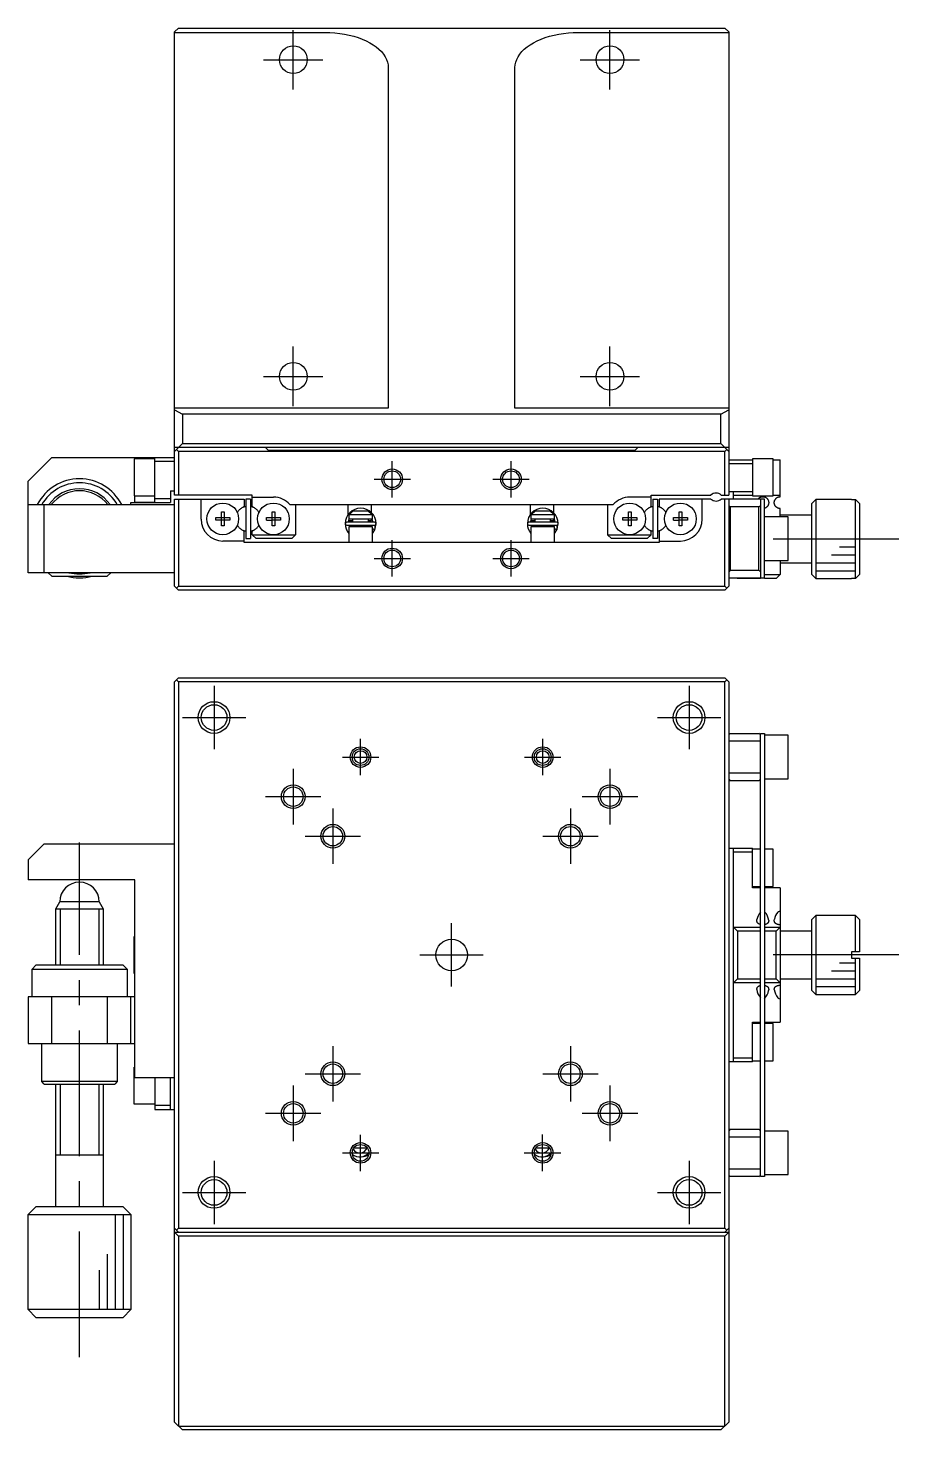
# Model space of a CAD drawing. Extents: x 0 to 388, y -8 to 269.
# Drawn here: x 83 to 193, y 91.9 to 269 of the extents above; entities that cross this region are included whole.
import ezdxf

# ---------------------------------------------------------------- set-up
doc = ezdxf.new("R2010")
doc.units = 0
doc.header["$LTSCALE"] = 0.5
doc.linetypes.add('CENTER', pattern=[50.8, 31.75, -6.35, 6.35, -6.35])
for name, color, linetype in [('MSM_CENTER', 1, 'CENTER'), ('MSM_CONTINUOUS', 7, 'CONTINUOUS'), ('MSM_NARROW', 5, 'CONTINUOUS')]:
    doc.layers.add(name, color=color, linetype=linetype)

msp = doc.modelspace()

# ---------------------------------------------------------------- linework, layer by layer
at = {"layer": 'MSM_CENTER'}
for p, q in [((116.5, 261.25), (116.5, 268.75)), ((156.5, 261.25), (156.5, 268.75)), ((112.75, 265), (120.25, 265)), ((152.75, 265), (160.25, 265)), ((116.5, 221.25), (116.5, 228.75)), ((156.5, 221.25), (156.5, 228.75)), ((112.75, 225), (120.25, 225)), ((152.75, 225), (160.25, 225)), ((129, 209.7), (129, 214.3)), ((144, 209.7), (144, 214.3)), ((126.7, 212), (131.3, 212)), ((141.7, 212), (146.3, 212)), ((129, 199.7), (129, 204.3)), ((144, 199.7), (144, 204.3)), ((193, 204.45), (177, 204.45)), ((126.7, 202), (131.3, 202)), ((141.7, 202), (146.3, 202)), ((106.5, 185.905071), (106.5, 177.905071)), ((166.5, 185.905071), (166.5, 177.905071)), ((102.5, 181.905071), (110.5, 181.905071)), ((162.5, 181.905071), (170.5, 181.905071)), ((125, 174.605071), (125, 179.205071)), ((148, 174.605071), (148, 179.205071)), ((116.5, 175.405071), (116.5, 168.405071)), ((122.7, 176.905071), (127.3, 176.905071)), ((145.7, 176.905071), (150.3, 176.905071)), ((156.5, 175.405071), (156.5, 168.405071)), ((113, 171.905071), (120, 171.905071)), ((153, 171.905071), (160, 171.905071)), ((121.5, 170.405071), (121.5, 163.405071)), ((151.5, 170.405071), (151.5, 163.405071)), ((118, 166.905071), (125, 166.905071)), ((148, 166.905071), (155, 166.905071)), ((89.5, 101.105071), (89.5, 166.105071)), ((136.5, 147.905071), (136.5, 155.905071)), ((132.5, 151.905071), (140.5, 151.905071)), ((193, 151.905071), (176, 151.905071)), ((121.5, 140.405071), (121.5, 133.405071)), ((151.5, 140.405071), (151.5, 133.405071)), ((118, 136.905071), (125, 136.905071)), ((148, 136.905071), (155, 136.905071)), ((116.5, 135.405071), (116.5, 128.405071)), ((156.5, 135.405071), (156.5, 128.405071)), ((113, 131.905071), (120, 131.905071)), ((153, 131.905071), (160, 131.905071)), ((125, 124.605071), (125, 129.205071)), ((147.974419, 124.607844), (147.974419, 129.207844)), ((106.5, 125.905071), (106.5, 117.905071)), ((122.7, 126.905071), (127.3, 126.905071)), ((145.674419, 126.907844), (150.274419, 126.907844)), ((166.5, 125.905071), (166.5, 117.905071)), ((102.5, 121.905071), (110.5, 121.905071)), ((162.5, 121.905071), (170.5, 121.905071))]:
    msp.add_line(p, q, dxfattribs=at)
at = {"layer": 'MSM_CONTINUOUS'}
for p, q in [((102, 269), (101.5, 268.5)), ((101.5, 210), (101.5, 268.5)), ((101.5, 268.445691), (120.5, 268.445691)), ((102, 269), (171, 269)), ((120.5, 268.445691), (121.127673, 268.432021)), ((121.127673, 268.432021), (121.751476, 268.391095)), ((121.751476, 268.391095), (122.367563, 268.323166)), ((122.367563, 268.323166), (122.972136, 268.228652)), ((122.972136, 268.228652), (123.561467, 268.108137)), ((123.561467, 268.108137), (124.131924, 267.962362)), ((124.131924, 267.962362), (124.679989, 267.792228)), ((124.679989, 267.792228), (125.202282, 267.598782)), ((125.202282, 267.598782), (125.695584, 267.383218)), ((147.304416, 267.383218), (147.797718, 267.598782)), ((147.797718, 267.598782), (148.320011, 267.792228)), ((148.320011, 267.792228), (148.868076, 267.962362)), ((148.868076, 267.962362), (149.438533, 268.108137)), ((149.438533, 268.108137), (150.027864, 268.228652)), ((150.027864, 268.228652), (150.632437, 268.323166)), ((150.632437, 268.323166), (151.248524, 268.391095)), ((151.248524, 268.391095), (151.872327, 268.432021)), ((151.872327, 268.432021), (152.5, 268.445691)), ((152.5, 268.445691), (171.5, 268.445691)), ((171.5, 268.5), (171, 269)), ((171.5, 268.5), (171.5, 210)), ((125.695584, 267.383218), (126.156854, 267.146864)), ((126.156854, 267.146864), (126.583248, 266.891178)), ((126.583248, 266.891178), (126.972136, 266.617736)), ((126.972136, 266.617736), (127.321121, 266.328224)), ((127.321121, 266.328224), (127.628052, 266.024427)), ((127.628052, 266.024427), (127.891036, 265.708218)), ((127.891036, 265.708218), (128.108452, 265.381546)), ((144.891548, 265.381546), (145.108964, 265.708218)), ((145.108964, 265.708218), (145.371948, 266.024427)), ((145.371948, 266.024427), (145.678879, 266.328224)), ((145.678879, 266.328224), (146.027864, 266.617736)), ((146.027864, 266.617736), (146.416752, 266.891178)), ((146.416752, 266.891178), (146.843146, 267.146864)), ((146.843146, 267.146864), (147.304416, 267.383218)), ((128.108452, 265.381546), (128.278959, 265.046426)), ((128.278959, 265.046426), (128.401507, 264.704923)), ((128.401507, 264.704923), (128.475339, 264.359143)), ((128.475339, 264.359143), (128.5, 264.011219)), ((128.5, 264.011219), (128.5, 221)), ((144.5, 264.011219), (144.524661, 264.359143)), ((144.5, 221), (144.5, 264.011219)), ((144.524661, 264.359143), (144.598493, 264.704923)), ((144.598493, 264.704923), (144.721041, 265.046426)), ((144.721041, 265.046426), (144.891548, 265.381546)), ((128.5, 221), (101.5, 221)), ((101.5, 220.775113), (102.5, 220.220803)), ((102.5, 220.220803), (102.5, 216.5)), ((170.5, 220.220803), (102.5, 220.220803)), ((171.5, 221), (144.5, 221)), ((170.5, 220.220803), (171.5, 220.775113)), ((170.5, 216.5), (170.5, 220.220803)), ((101.5, 215.5), (102.5, 216.5)), ((102.5, 216.5), (170.5, 216.5)), ((170.5, 216.5), (171.5, 215.5)), ((86, 214.75), (83, 211.75)), ((86, 214.75), (101.5, 214.75)), ((96.4, 214.6), (96.4, 209.9)), ((99, 214.6), (96.4, 214.6)), ((96.5, 214.75), (96.5, 214.6)), ((99, 214.680821), (96.5, 214.680821)), ((99, 209.05), (99, 214.75)), ((171.5, 216), (101.5, 216)), ((101.75, 215.75), (102, 215.5)), ((171, 215.5), (102, 215.5)), ((102, 215.5), (102, 210)), ((113.35, 215.65), (113, 216)), ((159.65, 215.65), (113.35, 215.65)), ((160, 216), (159.65, 215.65)), ((171, 215.5), (171.25, 215.75)), ((171, 210), (171, 215.5)), ((171.5, 214.45), (174.5, 214.45)), ((174.5, 214.6), (174.5, 209.9)), ((177.1, 214.6), (174.5, 214.6)), ((177.1, 209.9), (177.1, 214.6)), ((177.1, 214.45), (178, 214.45)), ((178, 209.8), (178, 214.45)), ((101.5, 214.25), (99, 214.25)), ((174.5, 213.95), (171.5, 213.95)), ((83, 200.2), (83, 211.75)), ((96, 208.8), (96, 209.05)), ((96, 209.05), (101, 209.05)), ((96.4, 209.9), (99, 209.9)), ((96.5, 209.05), (96.5, 209.9)), ((96.5, 209.090264), (99, 209.090264)), ((99, 209.55), (101, 209.55)), ((101, 210.55), (101.5, 210.55)), ((101, 210.55), (101, 209.05)), ((111.3, 210), (101.5, 210)), ((101.5, 198.5), (101.5, 209.5)), ((101.5, 209.5), (110.3, 209.5)), ((102, 209.5), (102, 198.5)), ((104.85, 206.95), (104.85, 209.5)), ((110.3, 209.5), (110.3, 208.544412)), ((111.1, 209.5), (110.5, 209.5)), ((110.5, 209.5), (110.5, 204.5)), ((111.1, 209.5), (111.1, 204.5)), ((111.3, 208.544412), (111.3, 210)), ((111.3, 209.75), (114, 209.75)), ((161.7, 209.75), (159, 209.75)), ((161.7, 210), (169.238562, 210)), ((161.7, 208.544412), (161.7, 210)), ((161.9, 209.5), (161.9, 204.5)), ((161.9, 209.5), (162.5, 209.5)), ((162.5, 209.5), (162.5, 204.5)), ((162.7, 209.5), (162.7, 208.544412)), ((169.238562, 209.5), (162.7, 209.5)), ((168.15, 206.95), (168.15, 209.5)), ((170.561438, 210), (171.5, 210)), ((176, 209.5), (170.561438, 209.5)), ((171, 198.5), (171, 209.5)), ((171.5, 210.45), (174.5, 210.45)), ((171.5, 209.5), (171.5, 198.5)), ((172.1, 209.5), (172.1, 210.45)), ((174.5, 209.95), (172.1, 209.95)), ((174.5, 209.9), (177.1, 209.9)), ((175.200044, 209.500058), (175.236094, 209.544501)), ((175.236094, 209.544501), (175.277203, 209.587777)), ((175.277203, 209.587777), (175.321979, 209.627924)), ((175.321979, 209.627924), (175.359014, 209.656703)), ((175.359014, 209.656703), (175.398595, 209.683623)), ((175.398595, 209.683623), (175.441047, 209.708569)), ((175.441047, 209.708569), (175.486696, 209.731426)), ((175.486696, 209.731426), (175.510604, 209.741931)), ((175.5, 209.5), (175.5, 199.45)), ((175.510604, 209.741931), (175.535602, 209.751881)), ((175.535602, 209.751881), (175.561799, 209.7612)), ((175.561799, 209.7612), (175.589303, 209.76981)), ((175.589303, 209.76981), (175.618221, 209.777638)), ((175.618221, 209.777638), (175.63241, 209.781035)), ((175.63241, 209.781035), (175.647013, 209.784229)), ((175.647013, 209.784229), (175.662015, 209.787196)), ((175.662015, 209.787196), (175.677404, 209.789911)), ((175.677404, 209.789911), (175.693166, 209.792351)), ((175.693166, 209.792351), (175.709288, 209.794494)), ((175.709288, 209.794494), (175.722403, 209.795975)), ((175.722403, 209.795975), (175.735743, 209.797242)), ((175.735743, 209.797242), (175.749264, 209.798282)), ((175.749264, 209.798282), (175.759792, 209.798921)), ((175.759792, 209.798921), (175.770409, 209.799415)), ((175.770409, 209.799415), (175.781085, 209.799761)), ((175.781085, 209.799761), (175.791789, 209.799955)), ((175.791789, 209.799955), (175.802242, 209.799996)), ((175.802242, 209.799996), (175.8127, 209.799891)), ((175.8127, 209.799891), (175.823134, 209.799643)), ((175.823134, 209.799643), (175.833513, 209.799251)), ((175.833513, 209.799251), (175.844149, 209.798699)), ((175.844149, 209.798699), (175.854708, 209.798001)), ((175.854708, 209.798001), (175.865167, 209.797163)), ((175.865167, 209.797163), (175.875499, 209.79619)), ((175.875499, 209.79619), (175.888565, 209.794752)), ((175.888565, 209.794752), (175.901416, 209.793111)), ((175.901416, 209.793111), (175.91403, 209.79128)), ((175.91403, 209.79128), (175.926384, 209.789275)), ((175.926384, 209.789275), (175.942897, 209.786261)), ((175.942897, 209.786261), (175.958956, 209.782962)), ((175.958956, 209.782962), (175.974556, 209.779404)), ((175.974556, 209.779404), (176.002702, 209.772107)), ((176, 199.45), (176, 209.5)), ((176.002702, 209.772107), (176.02952, 209.764064)), ((176.02952, 209.764064), (176.055102, 209.75534)), ((176.055102, 209.75534), (176.079544, 209.746002)), ((176.079544, 209.746002), (176.102937, 209.736114)), ((176.102937, 209.736114), (176.125377, 209.725744)), ((176.125377, 209.725744), (176.175782, 209.699198)), ((176.175782, 209.699198), (176.222476, 209.670031)), ((176.222476, 209.670031), (176.265704, 209.638339)), ((176.265704, 209.638339), (176.305712, 209.604218)), ((176.305712, 209.604218), (176.342745, 209.567765)), ((176.342745, 209.567765), (176.377049, 209.529076)), ((176.377049, 209.529076), (176.412534, 209.482794)), ((176.412534, 209.482794), (176.44452, 209.43354)), ((176.44452, 209.43354), (176.472819, 209.381382)), ((176.472819, 209.381382), (176.491954, 209.339312)), ((176.491954, 209.339312), (176.508687, 209.295497)), ((176.508687, 209.295497), (176.522841, 209.250011)), ((176.522841, 209.250011), (176.534243, 209.20293)), ((176.534243, 209.20293), (176.542236, 209.15758)), ((176.542236, 209.15758), (176.547515, 209.110773)), ((176.549101, 209.013552), (176.544994, 208.96352)), ((176.547515, 209.110773), (176.549872, 209.0627)), ((176.549872, 209.0627), (176.549101, 209.013552)), ((178, 209.95), (177.1, 209.95)), ((177.250053, 209.041088), (177.25083, 209.085267)), ((177.251942, 208.996086), (177.250053, 209.041088)), ((177.25083, 209.085267), (177.254121, 209.128512)), ((177.256659, 208.950293), (177.251942, 208.996086)), ((177.254121, 209.128512), (177.259779, 209.170717)), ((177.259779, 209.170717), (177.267655, 209.211775)), ((177.267655, 209.211775), (177.281823, 209.266159)), ((177.281823, 209.266159), (177.299643, 209.318333)), ((177.299643, 209.318333), (177.320837, 209.368178)), ((177.320837, 209.368178), (177.343933, 209.413438)), ((177.343933, 209.413438), (177.369769, 209.456605)), ((177.369769, 209.456605), (177.398227, 209.497639)), ((177.398227, 209.497639), (177.429191, 209.536494)), ((177.429191, 209.536494), (177.463617, 209.574243)), ((177.463617, 209.574243), (177.500753, 209.609749)), ((177.500753, 209.609749), (177.540714, 209.642954)), ((177.540714, 209.642954), (177.58362, 209.673801)), ((177.58362, 209.673801), (177.620262, 209.696778)), ((177.620262, 209.696778), (177.659322, 209.718178)), ((177.659322, 209.718178), (177.70113, 209.737878)), ((177.70113, 209.737878), (177.723377, 209.747137)), ((177.723377, 209.747137), (177.746601, 209.755934)), ((177.746601, 209.755934), (177.770881, 209.764195)), ((177.770881, 209.764195), (177.796292, 209.771845)), ((177.796292, 209.771845), (177.822914, 209.778809)), ((177.822914, 209.778809), (177.850822, 209.785014)), ((177.850822, 209.785014), (177.864617, 209.787678)), ((177.864617, 209.787678), (177.878788, 209.790135)), ((177.878788, 209.790135), (177.893304, 209.792365)), ((177.893304, 209.792365), (177.908135, 209.794347)), ((177.908135, 209.794347), (177.923249, 209.79606)), ((177.923249, 209.79606), (177.938617, 209.797484)), ((177.938617, 209.797484), (177.950687, 209.798375)), ((177.950687, 209.798375), (177.962906, 209.799078)), ((177.962906, 209.799078), (177.975229, 209.799587)), ((177.975229, 209.799587), (177.987609, 209.799896)), ((177.987609, 209.799896), (178, 209.8)), ((182.5, 209.45), (182, 208.95)), ((182.5, 209.45), (182.5, 199.45)), ((187, 209.45), (182.5, 209.45)), ((187, 209.45), (187, 209.433974)), ((187, 209.433974), (187.5, 209.433974)), ((187.5, 199.466026), (187.5, 209.433974)), ((187.5, 209.433974), (188, 208.932187)), ((83, 208.8), (101.5, 208.8)), ((85, 208.8), (85, 200.2)), ((107.42, 207.886361), (107.78, 207.886361)), ((107.42, 207.18), (107.42, 207.886361)), ((107.78, 207.886361), (107.78, 207.18)), ((110.3, 208.544412), (110.00625, 208.374815)), ((111.59375, 208.374815), (111.3, 208.544412)), ((113.82, 207.886361), (114.18, 207.886361)), ((113.82, 207.18), (113.82, 207.886361)), ((114.18, 207.886361), (114.18, 207.18)), ((116.079062, 208.8), (156.920938, 208.8)), ((116.8, 208.8), (116.8, 205)), ((123.4, 208.8), (123.4, 207.482073)), ((126.5, 207.5), (123.5, 207.5)), ((123.5, 207.5), (123.5, 207)), ((123.554317, 207.5), (124.083485, 208)), ((124.083485, 208), (125.916515, 208)), ((125.916515, 208), (126.445683, 207.5)), ((126.4, 207.751317), (126.4, 208.8)), ((126.5, 207), (126.5, 207.5)), ((146.4, 208.8), (146.4, 207.482073)), ((149.5, 207.5), (146.5, 207.5)), ((146.5, 207.5), (146.5, 207)), ((146.554317, 207.5), (147.083485, 208)), ((147.083485, 208), (148.916515, 208)), ((148.916515, 208), (149.445683, 207.5)), ((149.4, 207.751317), (149.4, 208.8)), ((149.5, 207), (149.5, 207.5)), ((156.2, 208.8), (156.2, 205)), ((158.82, 207.886361), (159.18, 207.886361)), ((158.82, 207.18), (158.82, 207.886361)), ((159.18, 207.886361), (159.18, 207.18)), ((161.40625, 208.374815), (161.7, 208.544412)), ((162.7, 208.544412), (162.99375, 208.374815)), ((165.22, 207.886361), (165.58, 207.886361)), ((165.22, 207.18), (165.22, 207.886361)), ((165.58, 207.886361), (165.58, 207.18)), ((171.5, 208.7), (171.7, 208.5)), ((171.7, 208.5), (171.7, 200.5)), ((175.3, 208.5), (171.7, 208.5)), ((175.3, 208.5), (175.5, 208.7)), ((175.3, 200.5), (175.3, 208.5)), ((176.024953, 208.334532), (176, 208.327158)), ((179, 207.25), (176, 207.25)), ((176.049576, 208.342744), (176.024953, 208.334532)), ((176.073817, 208.35177), (176.049576, 208.342744)), ((176.104777, 208.364724), (176.073817, 208.35177)), ((176.135011, 208.37899), (176.104777, 208.364724)), ((176.164419, 208.394491), (176.135011, 208.37899)), ((176.192902, 208.411151), (176.164419, 208.394491)), ((176.219487, 208.428289), (176.192902, 208.411151)), ((176.245173, 208.446418), (176.219487, 208.428289)), ((176.269895, 208.465455), (176.245173, 208.446418)), ((176.29359, 208.485315), (176.269895, 208.465455)), ((176.316825, 208.506505), (176.29359, 208.485315)), ((176.33897, 208.528461), (176.316825, 208.506505)), ((176.359985, 208.55109), (176.33897, 208.528461)), ((176.379834, 208.574298), (176.359985, 208.55109)), ((176.398035, 208.597395), (176.379834, 208.574298)), ((176.41515, 208.620949), (176.398035, 208.597395)), ((176.43117, 208.644882), (176.41515, 208.620949)), ((176.446085, 208.669114), (176.43117, 208.644882)), ((176.463059, 208.699503), (176.446085, 208.669114)), ((176.478405, 208.730222), (176.463059, 208.699503)), ((176.492142, 208.761148), (176.478405, 208.730222)), ((176.504286, 208.792161), (176.492142, 208.761148)), ((176.51777, 208.832506), (176.504286, 208.792161)), ((176.528759, 208.87278), (176.51777, 208.832506)), ((176.537343, 208.912793), (176.528759, 208.87278)), ((176.544994, 208.96352), (176.537343, 208.912793)), ((177.264366, 208.903911), (177.256659, 208.950293)), ((177.271975, 208.869789), (177.264366, 208.903911)), ((177.281342, 208.835469), (177.271975, 208.869789)), ((177.292517, 208.801074), (177.281342, 208.835469)), ((177.305552, 208.766729), (177.292517, 208.801074)), ((177.319536, 208.734644), (177.305552, 208.766729)), ((177.335301, 208.702688), (177.319536, 208.734644)), ((177.352847, 208.671013), (177.335301, 208.702688)), ((177.372173, 208.639774), (177.352847, 208.671013)), ((177.393279, 208.609124), (177.372173, 208.639774)), ((177.416165, 208.579217), (177.393279, 208.609124)), ((177.438853, 208.552418), (177.416165, 208.579217)), ((177.463139, 208.526346), (177.438853, 208.552418)), ((177.48895, 208.501143), (177.463139, 208.526346)), ((177.516213, 208.476951), (177.48895, 208.501143)), ((177.544855, 208.453915), (177.516213, 208.476951)), ((177.574803, 208.432175), (177.544855, 208.453915)), ((177.597963, 208.416863), (177.574803, 208.432175)), ((177.621837, 208.402323), (177.597963, 208.416863)), ((177.646369, 208.388606), (177.621837, 208.402323)), ((177.671507, 208.375765), (177.646369, 208.388606)), ((177.696531, 208.364141), (177.671507, 208.375765)), ((177.722095, 208.353392), (177.696531, 208.364141)), ((177.748135, 208.343558), (177.722095, 208.353392)), ((177.774591, 208.334674), (177.748135, 208.343558)), ((177.802253, 208.326542), (177.774591, 208.334674)), ((177.83031, 208.319454), (177.802253, 208.326542)), ((177.858683, 208.313437), (177.83031, 208.319454)), ((177.887295, 208.308517), (177.858683, 208.313437)), ((177.915283, 208.304803), (177.887295, 208.308517)), ((177.943447, 208.30214), (177.915283, 208.304803)), ((177.971711, 208.300536), (177.943447, 208.30214)), ((178, 208.3), (177.971711, 208.300536)), ((178, 207.25), (178, 208.3)), ((182, 207.45), (178, 207.45)), ((179, 201.75), (179, 207.25)), ((182, 199.95), (182, 208.95)), ((188, 208.932187), (188, 199.967813)), ((106.713639, 207.18), (107.42, 207.18)), ((106.713639, 206.82), (106.713639, 207.18)), ((107.42, 206.82), (106.713639, 206.82)), ((107.430372, 207.169628), (107.42, 207.18)), ((107.430372, 206.830372), (107.42, 206.82)), ((107.42, 206.113639), (107.42, 206.82)), ((107.78, 206.113639), (107.42, 206.113639)), ((107.430372, 207.169628), (107.769628, 207.169628)), ((107.430372, 206.830372), (107.430372, 207.169628)), ((107.769628, 206.830372), (107.430372, 206.830372)), ((107.769628, 207.169628), (107.78, 207.18)), ((107.769628, 207.169628), (107.769628, 206.830372)), ((107.769628, 206.830372), (107.78, 206.82)), ((107.78, 207.18), (108.486361, 207.18)), ((107.78, 206.82), (107.78, 206.113639)), ((108.486361, 206.82), (107.78, 206.82)), ((108.486361, 207.18), (108.486361, 206.82)), ((110.00625, 205.625185), (110.3, 205.455588)), ((110.3, 204), (110.3, 205.455588)), ((111.3, 205.455588), (111.59375, 205.625185)), ((111.3, 205), (111.3, 205.455588)), ((113.113639, 207.18), (113.82, 207.18)), ((113.113639, 206.82), (113.113639, 207.18)), ((113.113639, 206.82), (113.82, 206.82)), ((113.830372, 207.169628), (113.82, 207.18)), ((113.830372, 206.830372), (113.82, 206.82)), ((113.82, 206.113639), (113.82, 206.82)), ((114.18, 206.113639), (113.82, 206.113639)), ((113.830372, 207.169628), (114.169628, 207.169628)), ((113.830372, 206.830372), (113.830372, 207.169628)), ((114.169628, 206.830372), (113.830372, 206.830372)), ((114.169628, 207.169628), (114.18, 207.18)), ((114.169628, 207.169628), (114.169628, 206.830372)), ((114.169628, 206.830372), (114.18, 206.82)), ((114.18, 207.18), (114.886361, 207.18)), ((114.18, 206.82), (114.18, 206.113639)), ((114.886361, 206.82), (114.18, 206.82)), ((114.886361, 207.18), (114.886361, 206.82)), ((123.199978, 205.686351), (123.200405, 205.685039)), ((123.200405, 205.685039), (123.20079, 205.683862)), ((123.20079, 205.683862), (123.201207, 205.682599)), ((123.201207, 205.682599), (123.201903, 205.680506)), ((123.201903, 205.680506), (123.202791, 205.677866)), ((123.202791, 205.677866), (123.203148, 205.676817)), ((123.203148, 205.676817), (123.203804, 205.6749)), ((123.203804, 205.6749), (123.204216, 205.673707)), ((123.204216, 205.673707), (123.205723, 205.669398)), ((123.205723, 205.669398), (123.20623, 205.667969)), ((123.20623, 205.667969), (123.207238, 205.665157)), ((123.207238, 205.665157), (123.221835, 205.628106)), ((123.222069, 205.631769), (123.221567, 205.629372)), ((123.221567, 205.629372), (123.222295, 205.629678)), ((123.221835, 205.628106), (123.221567, 205.629372)), ((126.759909, 206.588494), (123.259909, 206.588494)), ((123.259909, 206.198494), (126.759909, 206.198494)), ((123.466596, 206.588548), (123.577142, 207.000149)), ((123.5, 207), (126.5, 207)), ((126.5, 206), (123.5, 206)), ((123.5, 206), (123.5, 204)), ((123.508123, 206.8), (124, 206.8)), ((123.574638, 206.000019), (123.575663, 206.00277)), ((123.575663, 206.00277), (123.581354, 206.016743)), ((123.581354, 206.016743), (123.587745, 206.030409)), ((123.587745, 206.030409), (123.594817, 206.043733)), ((123.594817, 206.043733), (123.602551, 206.056682)), ((123.602551, 206.056682), (123.610924, 206.069223)), ((123.610924, 206.069223), (123.619914, 206.081327)), ((123.619914, 206.081327), (123.629497, 206.092964)), ((123.629497, 206.092964), (123.639647, 206.104106)), ((123.639647, 206.104106), (123.650336, 206.114726)), ((123.650336, 206.114726), (123.661538, 206.124801)), ((123.661538, 206.124801), (123.673223, 206.134307)), ((123.673223, 206.134307), (123.68536, 206.143222)), ((123.68536, 206.143222), (123.69792, 206.151527)), ((123.69792, 206.151527), (123.710871, 206.159202)), ((123.710871, 206.159202), (123.724181, 206.166231)), ((123.724181, 206.166231), (123.737816, 206.172599)), ((123.737816, 206.172599), (123.751744, 206.178292)), ((123.751744, 206.178292), (123.76593, 206.183297)), ((123.76593, 206.183297), (123.780341, 206.187604)), ((123.780341, 206.187604), (123.794943, 206.191205)), ((123.794943, 206.191205), (123.809699, 206.194091)), ((123.809699, 206.194091), (123.824577, 206.196256)), ((123.824577, 206.196256), (123.839539, 206.197697)), ((123.839539, 206.197697), (123.854552, 206.19841)), ((123.854552, 206.19841), (123.861589, 206.198494)), ((123.9, 206.8), (123.9, 206.588494)), ((123.9, 206.198494), (123.9, 206)), ((124, 207), (124, 206.588494)), ((124, 206.198494), (124, 206)), ((126, 206.588494), (126, 207)), ((126, 206.8), (126.4, 206.8)), ((126, 206), (126, 206.198494)), ((126.158228, 206.198494), (126.172462, 206.19816)), ((126.172462, 206.19816), (126.187451, 206.197098)), ((126.187451, 206.197098), (126.202369, 206.195311)), ((126.202369, 206.195311), (126.217181, 206.192802)), ((126.217181, 206.192802), (126.231853, 206.189578)), ((126.231853, 206.189578), (126.246349, 206.185646)), ((126.246349, 206.185646), (126.260635, 206.181013)), ((126.260635, 206.181013), (126.274678, 206.175691)), ((126.274678, 206.175691), (126.288444, 206.169691)), ((126.288444, 206.169691), (126.301901, 206.163027)), ((126.301901, 206.163027), (126.315015, 206.155712)), ((126.315015, 206.155712), (126.327755, 206.147764)), ((126.327755, 206.147764), (126.34009, 206.139199)), ((126.34009, 206.139199), (126.351989, 206.130037)), ((126.351989, 206.130037), (126.363423, 206.120299)), ((126.363423, 206.120299), (126.374363, 206.110006)), ((126.374363, 206.110006), (126.384781, 206.099183)), ((126.384781, 206.099183), (126.394649, 206.087853)), ((126.394649, 206.087853), (126.403944, 206.076043)), ((126.4, 206.8), (126.4, 207)), ((126.403944, 206.076043), (126.412638, 206.063781)), ((126.412638, 206.063781), (126.42071, 206.051097)), ((126.42071, 206.051097), (126.428138, 206.03802)), ((126.428138, 206.03802), (126.4349, 206.024582)), ((126.4349, 206.024582), (126.440978, 206.010817)), ((126.440978, 206.010817), (126.445178, 206.000023)), ((126.442321, 207.00019), (126.553536, 206.588515)), ((126.793246, 205.619421), (126.49999, 205.7237)), ((126.5, 204), (126.5, 206)), ((126.511398, 205.728089), (126.5, 205.734268)), ((126.500223, 205.145563), (126.797171, 205.628526)), ((126.523513, 205.721755), (126.511398, 205.728089)), ((126.536263, 205.715308), (126.523513, 205.721755)), ((126.549565, 205.70879), (126.536263, 205.715308)), ((126.563328, 205.702246), (126.549565, 205.70879)), ((126.577461, 205.695719), (126.563328, 205.702246)), ((126.59187, 205.689253), (126.577461, 205.695719)), ((126.606458, 205.682891), (126.59187, 205.689253)), ((126.621128, 205.676675), (126.606458, 205.682891)), ((126.635781, 205.670647), (126.621128, 205.676675)), ((126.650321, 205.664848), (126.635781, 205.670647)), ((126.664649, 205.659315), (126.650321, 205.664848)), ((126.67867, 205.654087), (126.664649, 205.659315)), ((126.692291, 205.649197), (126.67867, 205.654087)), ((126.70542, 205.644679), (126.692291, 205.649197)), ((126.71797, 205.640562), (126.70542, 205.644679)), ((126.729857, 205.636875), (126.71797, 205.640562)), ((126.741001, 205.633641), (126.729857, 205.636875)), ((126.751328, 205.630883), (126.741001, 205.633641)), ((126.760769, 205.628619), (126.751328, 205.630883)), ((126.769261, 205.626864), (126.760769, 205.628619)), ((126.776747, 205.62563), (126.769261, 205.626864)), ((126.783177, 205.624924), (126.776747, 205.62563)), ((126.788509, 205.624753), (126.783177, 205.624924)), ((126.787204, 206.191862), (126.783279, 206.20001)), ((126.784342, 205.59923), (126.953626, 206.366346)), ((126.801115, 206.160489), (126.787204, 206.191862)), ((126.792706, 205.625116), (126.788509, 205.624753)), ((126.795741, 205.626011), (126.792706, 205.625116)), ((126.797593, 205.627433), (126.795741, 205.626011)), ((126.79825, 205.629372), (126.797593, 205.627433)), ((126.797982, 205.628106), (126.810057, 205.658283)), ((126.813441, 206.128473), (126.801115, 206.160489)), ((126.810057, 205.658283), (126.821239, 205.690714)), ((126.82415, 206.095893), (126.813441, 206.128473)), ((126.821239, 205.690714), (126.830784, 205.723654)), ((126.833217, 206.062829), (126.82415, 206.095893)), ((126.830784, 205.723654), (126.83867, 205.75702)), ((126.840621, 206.02936), (126.833217, 206.062829)), ((126.83867, 205.75702), (126.844877, 205.79073)), ((126.846344, 205.99557), (126.840621, 206.02936)), ((126.844877, 205.79073), (126.849392, 205.824702)), ((126.850371, 205.961541), (126.846344, 205.99557)), ((126.849392, 205.824702), (126.852203, 205.858853)), ((126.852693, 205.927357), (126.850371, 205.961541)), ((126.852203, 205.858853), (126.853304, 205.893099)), ((126.853304, 205.893099), (126.852693, 205.927357)), ((146.199978, 205.686351), (146.200405, 205.685039)), ((146.200405, 205.685039), (146.20079, 205.683862)), ((146.20079, 205.683862), (146.201207, 205.682599)), ((146.201207, 205.682599), (146.201903, 205.680506)), ((146.201903, 205.680506), (146.202791, 205.677866)), ((146.202791, 205.677866), (146.203148, 205.676817)), ((146.203148, 205.676817), (146.203804, 205.6749)), ((146.203804, 205.6749), (146.204216, 205.673707)), ((146.204216, 205.673707), (146.205723, 205.669398)), ((146.205723, 205.669398), (146.20623, 205.667969)), ((146.20623, 205.667969), (146.207238, 205.665157)), ((146.207238, 205.665157), (146.221835, 205.628106)), ((146.222069, 205.631769), (146.221567, 205.629372)), ((146.221567, 205.629372), (146.222295, 205.629678)), ((146.221835, 205.628106), (146.221567, 205.629372)), ((149.759909, 206.588494), (146.259909, 206.588494)), ((146.259909, 206.198494), (149.759909, 206.198494)), ((146.466596, 206.588548), (146.577142, 207.000149)), ((146.5, 207), (149.5, 207)), ((149.5, 206), (146.5, 206)), ((146.5, 206), (146.5, 204)), ((146.508123, 206.8), (147, 206.8)), ((146.574638, 206.000019), (146.575663, 206.00277)), ((146.575663, 206.00277), (146.581354, 206.016743)), ((146.581354, 206.016743), (146.587745, 206.030409)), ((146.587745, 206.030409), (146.594817, 206.043733)), ((146.594817, 206.043733), (146.602551, 206.056682)), ((146.602551, 206.056682), (146.610924, 206.069223)), ((146.610924, 206.069223), (146.619914, 206.081327)), ((146.619914, 206.081327), (146.629497, 206.092964)), ((146.629497, 206.092964), (146.639647, 206.104106)), ((146.639647, 206.104106), (146.650336, 206.114726)), ((146.650336, 206.114726), (146.661538, 206.124801)), ((146.661538, 206.124801), (146.673223, 206.134307)), ((146.673223, 206.134307), (146.68536, 206.143222)), ((146.68536, 206.143222), (146.69792, 206.151527)), ((146.69792, 206.151527), (146.710871, 206.159202)), ((146.710871, 206.159202), (146.724181, 206.166231)), ((146.724181, 206.166231), (146.737816, 206.172599)), ((146.737816, 206.172599), (146.751744, 206.178292)), ((146.751744, 206.178292), (146.76593, 206.183297)), ((146.76593, 206.183297), (146.780341, 206.187604)), ((146.780341, 206.187604), (146.794943, 206.191205)), ((146.794943, 206.191205), (146.809699, 206.194091)), ((146.809699, 206.194091), (146.824577, 206.196256)), ((146.824577, 206.196256), (146.839539, 206.197697)), ((146.839539, 206.197697), (146.854552, 206.19841)), ((146.854552, 206.19841), (146.861589, 206.198494)), ((146.9, 206.8), (146.9, 206.588494)), ((146.9, 206.198494), (146.9, 206)), ((147, 207), (147, 206.588494)), ((147, 206.198494), (147, 206)), ((149, 206.588494), (149, 207)), ((149, 206.8), (149.4, 206.8)), ((149, 206), (149, 206.198494)), ((149.158228, 206.198494), (149.172462, 206.19816)), ((149.172462, 206.19816), (149.187451, 206.197098)), ((149.187451, 206.197098), (149.202369, 206.195311)), ((149.202369, 206.195311), (149.217181, 206.192802)), ((149.217181, 206.192802), (149.231853, 206.189578)), ((149.231853, 206.189578), (149.246349, 206.185646)), ((149.246349, 206.185646), (149.260635, 206.181013)), ((149.260635, 206.181013), (149.274678, 206.175691)), ((149.274678, 206.175691), (149.288444, 206.169691)), ((149.288444, 206.169691), (149.301901, 206.163027)), ((149.301901, 206.163027), (149.315015, 206.155712)), ((149.315015, 206.155712), (149.327755, 206.147764)), ((149.327755, 206.147764), (149.34009, 206.139199)), ((149.34009, 206.139199), (149.351989, 206.130037)), ((149.351989, 206.130037), (149.363423, 206.120299)), ((149.363423, 206.120299), (149.374363, 206.110006)), ((149.374363, 206.110006), (149.384781, 206.099183)), ((149.384781, 206.099183), (149.394649, 206.087853)), ((149.394649, 206.087853), (149.403944, 206.076043)), ((149.4, 206.8), (149.4, 207)), ((149.403944, 206.076043), (149.412638, 206.063781)), ((149.412638, 206.063781), (149.42071, 206.051097)), ((149.42071, 206.051097), (149.428138, 206.03802)), ((149.428138, 206.03802), (149.4349, 206.024582)), ((149.4349, 206.024582), (149.440978, 206.010817)), ((149.440978, 206.010817), (149.445178, 206.000023)), ((149.442321, 207.00019), (149.553536, 206.588515)), ((149.793246, 205.619421), (149.49999, 205.7237)), ((149.5, 204), (149.5, 206)), ((149.511398, 205.728089), (149.5, 205.734268)), ((149.500223, 205.145563), (149.797171, 205.628526)), ((149.523513, 205.721755), (149.511398, 205.728089)), ((149.536263, 205.715308), (149.523513, 205.721755)), ((149.549565, 205.70879), (149.536263, 205.715308)), ((149.563328, 205.702246), (149.549565, 205.70879)), ((149.577461, 205.695719), (149.563328, 205.702246)), ((149.59187, 205.689253), (149.577461, 205.695719)), ((149.606458, 205.682891), (149.59187, 205.689253)), ((149.621128, 205.676675), (149.606458, 205.682891)), ((149.635781, 205.670647), (149.621128, 205.676675)), ((149.650321, 205.664848), (149.635781, 205.670647)), ((149.664649, 205.659315), (149.650321, 205.664848)), ((149.67867, 205.654087), (149.664649, 205.659315)), ((149.692291, 205.649197), (149.67867, 205.654087)), ((149.70542, 205.644679), (149.692291, 205.649197)), ((149.71797, 205.640562), (149.70542, 205.644679)), ((149.729857, 205.636875), (149.71797, 205.640562)), ((149.741001, 205.633641), (149.729857, 205.636875)), ((149.751328, 205.630883), (149.741001, 205.633641)), ((149.760769, 205.628619), (149.751328, 205.630883)), ((149.769261, 205.626864), (149.760769, 205.628619)), ((149.776747, 205.62563), (149.769261, 205.626864)), ((149.783177, 205.624924), (149.776747, 205.62563)), ((149.788509, 205.624753), (149.783177, 205.624924)), ((149.787204, 206.191862), (149.783279, 206.20001)), ((149.784342, 205.59923), (149.793009, 205.6189)), ((149.801115, 206.160489), (149.787204, 206.191862)), ((149.792706, 205.625116), (149.788509, 205.624753)), ((149.795741, 205.626011), (149.792706, 205.625116)), ((149.793009, 205.6189), (149.953626, 206.366346)), ((149.797593, 205.627433), (149.795741, 205.626011)), ((149.79825, 205.629372), (149.797593, 205.627433)), ((149.797982, 205.628106), (149.810057, 205.658283)), ((149.813441, 206.128473), (149.801115, 206.160489)), ((149.810057, 205.658283), (149.821239, 205.690714)), ((149.82415, 206.095893), (149.813441, 206.128473)), ((149.821239, 205.690714), (149.830784, 205.723654)), ((149.833217, 206.062829), (149.82415, 206.095893)), ((149.830784, 205.723654), (149.83867, 205.75702)), ((149.840621, 206.02936), (149.833217, 206.062829)), ((149.83867, 205.75702), (149.844877, 205.79073)), ((149.846344, 205.99557), (149.840621, 206.02936)), ((149.844877, 205.79073), (149.849392, 205.824702)), ((149.850371, 205.961541), (149.846344, 205.99557)), ((149.849392, 205.824702), (149.852203, 205.858853)), ((149.852693, 205.927357), (149.850371, 205.961541)), ((149.852203, 205.858853), (149.853304, 205.893099)), ((149.853304, 205.893099), (149.852693, 205.927357)), ((158.113639, 207.18), (158.82, 207.18)), ((158.113639, 206.82), (158.113639, 207.18)), ((158.82, 206.82), (158.113639, 206.82)), ((158.830372, 207.169628), (158.82, 207.18)), ((158.830372, 206.830372), (158.82, 206.82)), ((158.82, 206.113639), (158.82, 206.82)), ((159.18, 206.113639), (158.82, 206.113639)), ((158.830372, 207.169628), (159.169628, 207.169628)), ((158.830372, 206.830372), (158.830372, 207.169628)), ((159.169628, 206.830372), (158.830372, 206.830372)), ((159.169628, 207.169628), (159.18, 207.18)), ((159.169628, 207.169628), (159.169628, 206.830372)), ((159.169628, 206.830372), (159.18, 206.82)), ((159.18, 207.18), (159.886361, 207.18)), ((159.18, 206.82), (159.18, 206.113639)), ((159.886361, 206.82), (159.18, 206.82)), ((159.886361, 207.18), (159.886361, 206.82)), ((161.7, 205.455588), (161.40625, 205.625185)), ((161.7, 205), (161.7, 205.455588)), ((162.99375, 205.625185), (162.7, 205.455588)), ((162.7, 205.455588), (162.7, 204)), ((164.513639, 207.18), (165.22, 207.18)), ((164.513639, 206.82), (164.513639, 207.18)), ((164.513639, 206.82), (165.22, 206.82)), ((165.230372, 207.169628), (165.22, 207.18)), ((165.230372, 206.830372), (165.22, 206.82)), ((165.22, 206.113639), (165.22, 206.82)), ((165.58, 206.113639), (165.22, 206.113639)), ((165.230372, 207.169628), (165.569628, 207.169628)), ((165.230372, 206.830372), (165.230372, 207.169628)), ((165.569628, 206.830372), (165.230372, 206.830372)), ((165.569628, 207.169628), (165.58, 207.18)), ((165.569628, 207.169628), (165.569628, 206.830372)), ((165.569628, 206.830372), (165.58, 206.82)), ((165.58, 207.18), (166.286361, 207.18)), ((165.58, 206.82), (165.58, 206.113639)), ((166.286361, 206.82), (165.58, 206.82)), ((166.286361, 207.18), (166.286361, 206.82)), ((110.3, 204.2), (107.6, 204.2)), ((162.7, 204), (110.3, 204)), ((110.5, 204.5), (111.1, 204.5)), ((111.3, 205), (116.8, 205)), ((111.8, 204.5), (111.3, 205)), ((116.3, 204.5), (111.8, 204.5)), ((116.8, 205), (116.3, 204.5)), ((156.2, 205), (161.7, 205)), ((156.7, 204.5), (156.2, 205)), ((161.2, 204.5), (156.7, 204.5)), ((161.7, 205), (161.2, 204.5)), ((162.5, 204.5), (161.9, 204.5)), ((162.7, 204.2), (165.4, 204.2)), ((101.5, 200.2), (83, 200.2)), ((85.55, 200.2), (86, 199.75)), ((93, 199.75), (93.45, 200.2)), ((171.7, 200.5), (171.5, 200.3)), ((171.7, 200.5), (175.3, 200.5)), ((175.5, 200.3), (175.3, 200.5)), ((176, 201.75), (179, 201.75)), ((178, 201.75), (178, 199.95)), ((178, 201.45), (182, 201.45)), ((86, 199.75), (93, 199.75)), ((102, 198), (101.5, 198.5)), ((102, 198.5), (101.75, 198.25)), ((102, 198.5), (171, 198.5)), ((171.25, 198.25), (171, 198.5)), ((171, 198), (171.5, 198.5)), ((176, 199.5), (171.5, 199.5)), ((172.55, 199.5), (172.6, 199.45)), ((175.5, 199.45), (172.6, 199.45)), ((176, 199.95), (178, 199.95)), ((177.5, 199.45), (176, 199.45)), ((177.5, 199.45), (178, 199.95)), ((182, 199.95), (182.5, 199.45)), ((182.5, 199.45), (187, 199.45)), ((187.5, 199.466026), (187, 199.466026)), ((187, 199.466026), (187, 199.45)), ((188, 199.967813), (187.5, 199.466026)), ((171, 198), (102, 198)), ((102, 186.905071), (101.5, 186.405071)), ((101.5, 92.905071), (101.5, 186.405071)), ((102, 186.405071), (101.75, 186.655071)), ((102, 186.905071), (171, 186.905071)), ((102, 186.405071), (102, 117.405071)), ((171, 186.405071), (102, 186.405071)), ((171.5, 186.405071), (171, 186.905071)), ((171, 186.405071), (171.25, 186.655071)), ((171, 117.405071), (171, 186.405071)), ((171.5, 186.405071), (171.5, 92.905071)), ((171.7, 179.905071), (171.5, 179.705071)), ((175.5, 178.905071), (171.5, 178.905071)), ((171.7, 179.905071), (175.3, 179.905071)), ((175.5, 179.705071), (175.3, 179.905071)), ((175.5, 179.905071), (176, 179.905071)), ((175.5, 123.905071), (175.5, 179.905071)), ((176, 179.905071), (176, 123.905071)), ((179, 179.655071), (176, 179.655071)), ((179, 174.155071), (179, 179.655071)), ((171.5, 174.905071), (175.5, 174.905071)), ((171.5, 174.105071), (171.7, 173.905071)), ((175.3, 173.905071), (171.7, 173.905071)), ((175.3, 173.905071), (175.5, 174.105071)), ((176, 174.155071), (179, 174.155071)), ((83, 163.905071), (85, 165.905071)), ((101.5, 165.905071), (85, 165.905071)), ((171.5, 165.405071), (174.5, 165.405071)), ((172.1, 138.405071), (172.1, 165.405071)), ((174.5, 164.905071), (172.1, 164.905071)), ((174.5, 160.405071), (174.5, 165.405071)), ((175.5, 165.255071), (174.5, 165.255071)), ((177.1, 165.255071), (176, 165.255071)), ((177.1, 160.555071), (177.1, 165.255071)), ((83, 163.905071), (83, 161.405071)), ((96.5, 161.405071), (83, 161.405071)), ((96.5, 136.405071), (96.5, 161.405071)), ((174.5, 160.555071), (175.5, 160.555071)), ((175.5, 160.405071), (174.5, 160.405071)), ((176, 160.555071), (177.1, 160.555071)), ((178, 160.405071), (176, 160.405071)), ((178, 160.405071), (178, 143.405071)), ((86.5, 157.739045), (87, 158.605071)), ((86.5, 157.739045), (92.5, 157.739045)), ((86.5, 150.60509), (86.5, 157.739045)), ((92, 158.605071), (87, 158.605071)), ((92, 158.605071), (92.5, 157.739045)), ((92.5, 157.739045), (92.5, 150.60509)), ((175.05, 156.262765), (175.058584, 156.379733)), ((175.050102, 156.252875), (175.05, 156.262765)), ((175.051903, 156.212086), (175.050102, 156.252875)), ((175.056246, 156.172264), (175.051903, 156.212086)), ((175.063265, 156.133538), (175.056246, 156.172264)), ((175.073098, 156.09604), (175.063265, 156.133538)), ((175.082625, 156.068215), (175.073098, 156.09604)), ((175.093981, 156.0411), (175.082625, 156.068215)), ((175.107198, 156.014772), (175.093981, 156.0411)), ((175.122312, 155.98931), (175.107198, 156.014772)), ((175.139354, 155.964792), (175.122312, 155.98931)), ((175.15836, 155.941297), (175.139354, 155.964792)), ((175.177644, 155.920611), (175.15836, 155.941297)), ((175.198718, 155.900774), (175.177644, 155.920611)), ((175.221536, 155.881846), (175.198718, 155.900774)), ((175.246056, 155.863883), (175.221536, 155.881846)), ((175.272231, 155.846942), (175.246056, 155.863883)), ((175.30002, 155.83108), (175.272231, 155.846942)), ((176.000031, 157.389386), (176.079544, 157.317755)), ((176.344311, 155.857421), (176.319631, 155.842096)), ((176.367596, 155.873635), (176.344311, 155.857421)), ((176.389451, 155.890693), (176.367596, 155.873635)), ((176.40984, 155.908551), (176.389451, 155.890693)), ((176.42873, 155.927163), (176.40984, 155.908551)), ((176.446085, 155.946484), (176.42873, 155.927163)), ((176.46506, 155.970788), (176.446085, 155.946484)), ((176.481984, 155.996167), (176.46506, 155.970788)), ((176.496899, 156.022537), (176.481984, 155.996167)), ((176.509849, 156.049816), (176.496899, 156.022537)), ((176.520878, 156.07792), (176.509849, 156.049816)), ((176.530028, 156.106766), (176.520878, 156.07792)), ((176.537343, 156.136273), (176.530028, 156.106766)), ((176.544994, 156.1812), (176.537343, 156.136273)), ((176.549101, 156.227595), (176.544994, 156.1812)), ((176.55, 156.262798), (176.549101, 156.227595)), ((177.25, 156.262725), (177.263205, 156.409839)), ((177.250053, 156.253943), (177.25, 156.262725)), ((177.251477, 156.217752), (177.250053, 156.253943)), ((177.254917, 156.182195), (177.251477, 156.217752)), ((177.260464, 156.14738), (177.254917, 156.182195)), ((177.26821, 156.113416), (177.260464, 156.14738)), ((177.278246, 156.08041), (177.26821, 156.113416)), ((177.290663, 156.048471), (177.278246, 156.08041)), ((177.305552, 156.017709), (177.290663, 156.048471)), ((177.319536, 155.99364), (177.305552, 156.017709)), ((177.335301, 155.970329), (177.319536, 155.99364)), ((177.352847, 155.947844), (177.335301, 155.970329)), ((177.372173, 155.926251), (177.352847, 155.947844)), ((177.393279, 155.905618), (177.372173, 155.926251)), ((177.416165, 155.886013), (177.393279, 155.905618)), ((177.438853, 155.868886), (177.416165, 155.886013)), ((177.463139, 155.852606), (177.438853, 155.868886)), ((177.48895, 155.837215), (177.463139, 155.852606)), ((177.70113, 157.297039), (177.796292, 157.386698)), ((177.796292, 157.386698), (177.893304, 157.445405)), ((177.893304, 157.445405), (178, 157.468321)), ((182.5, 156.905071), (182, 156.405071)), ((182, 147.405071), (182, 156.405071)), ((182.5, 156.905071), (182.5, 146.905071)), ((187.5, 156.905071), (182.5, 156.905071)), ((187.5, 152.305071), (187.5, 156.905071)), ((188, 156.405071), (187.5, 156.905071)), ((188, 156.405071), (188, 152.305071)), ((96.4, 149.555071), (96.4, 154.255071)), ((96.4, 154.255071), (96.5, 154.255071)), ((172.1, 155.405071), (172.6, 154.905071)), ((172.1, 155.405071), (175.5, 155.405071)), ((175.5, 154.905071), (172.6, 154.905071)), ((172.6, 154.905071), (172.6, 148.905071)), ((175.325256, 155.818299), (175.30002, 155.83108)), ((175.351755, 155.806283), (175.325256, 155.818299)), ((175.379426, 155.795056), (175.351755, 155.806283)), ((175.408178, 155.784639), (175.379426, 155.795056)), ((175.437919, 155.775053), (175.408178, 155.784639)), ((175.468556, 155.766321), (175.437919, 155.775053)), ((175.5, 155.758465), (175.468556, 155.766321)), ((176.024953, 155.743666), (176, 155.739844)), ((176, 155.405071), (178, 155.405071)), ((177.5, 154.905071), (176, 154.905071)), ((176.049576, 155.747955), (176.024953, 155.743666)), ((176.073817, 155.752706), (176.049576, 155.747955)), ((176.104128, 155.759449), (176.073817, 155.752706)), ((176.133789, 155.766978), (176.104128, 155.759449)), ((176.16272, 155.775277), (176.133789, 155.766978)), ((176.19084, 155.784328), (176.16272, 155.775277)), ((176.218068, 155.794114), (176.19084, 155.784328)), ((176.244323, 155.804617), (176.218068, 155.794114)), ((176.269524, 155.81582), (176.244323, 155.804617)), ((176.29359, 155.827706), (176.269524, 155.81582)), ((176.319631, 155.842096), (176.29359, 155.827706)), ((177.516213, 155.822753), (177.48895, 155.837215)), ((177.5, 154.905071), (178, 155.405071)), ((177.5, 148.905071), (177.5, 154.905071)), ((177.544855, 155.809262), (177.516213, 155.822753)), ((177.574803, 155.796784), (177.544855, 155.809262)), ((177.600911, 155.787108), (177.574803, 155.796784)), ((177.627976, 155.778111), (177.600911, 155.787108)), ((177.655911, 155.769806), (177.627976, 155.778111)), ((177.684627, 155.762204), (177.655911, 155.769806)), ((177.714037, 155.755317), (177.684627, 155.762204)), ((177.744054, 155.749159), (177.714037, 155.755317)), ((177.774591, 155.743741), (177.744054, 155.749159)), ((177.805699, 155.739048), (177.774591, 155.743741)), ((177.837362, 155.735069), (177.805699, 155.739048)), ((177.869465, 155.731807), (177.837362, 155.735069)), ((177.901894, 155.729264), (177.869465, 155.731807)), ((177.934536, 155.727444), (177.901894, 155.729264)), ((177.967276, 155.72635), (177.934536, 155.727444)), ((178, 155.725985), (177.967276, 155.72635)), ((182, 154.905071), (178, 154.905071)), ((188, 152.305071), (187, 152.305071)), ((187, 152.305071), (187, 151.505071)), ((83.5, 150.105071), (84, 150.605071)), ((95, 150.605071), (84, 150.605071)), ((95, 150.605071), (95.5, 150.105071)), ((187, 151.505071), (188, 151.505071)), ((187.5, 146.905071), (187.5, 151.505071)), ((188, 151.505071), (188, 147.405071)), ((83.5, 150.105071), (95.5, 150.105071)), ((83.5, 146.605071), (83.5, 150.105071)), ((95.5, 150.105071), (95.5, 146.605071)), ((96.5, 149.555071), (96.4, 149.555071)), ((172.6, 148.905071), (172.1, 148.405071)), ((172.6, 148.905071), (175.5, 148.905071)), ((176, 148.905071), (177.5, 148.905071)), ((178, 148.405071), (177.5, 148.905071)), ((178, 148.905071), (182, 148.905071)), ((175.5, 148.405071), (172.1, 148.405071)), ((175.05, 147.547478), (175.050003, 147.54953)), ((175.050003, 147.54953), (175.051032, 147.58513)), ((175.051032, 147.58513), (175.053976, 147.62013)), ((175.053976, 147.62013), (175.058921, 147.65443)), ((175.058921, 147.65443), (175.065954, 147.687928)), ((175.065954, 147.687928), (175.075163, 147.720525)), ((175.075163, 147.720525), (175.086634, 147.75212)), ((175.086634, 147.75212), (175.100454, 147.782611)), ((175.100454, 147.782611), (175.113389, 147.806352)), ((175.113389, 147.806352), (175.12801, 147.829402)), ((175.12801, 147.829402), (175.144317, 147.851698)), ((175.144317, 147.851698), (175.162309, 147.873179)), ((175.162309, 147.873179), (175.181986, 147.893782)), ((175.181986, 147.893782), (175.203346, 147.913446)), ((175.203346, 147.913446), (175.226389, 147.932108)), ((175.226389, 147.932108), (175.248149, 147.947717)), ((175.248149, 147.947717), (175.271336, 147.96259)), ((175.271336, 147.96259), (175.295877, 147.976695)), ((175.295877, 147.976695), (175.321701, 147.990004)), ((175.321701, 147.990004), (175.348735, 148.002485)), ((175.348735, 148.002485), (175.376907, 148.014108)), ((175.376907, 148.014108), (175.406144, 148.024842)), ((175.406144, 148.024842), (175.436374, 148.034658)), ((175.436374, 148.034658), (175.46772, 148.04361)), ((175.46772, 148.04361), (175.5, 148.051676)), ((178, 148.405071), (176, 148.405071)), ((176, 148.070298), (176.032393, 148.065225)), ((176.032393, 148.065225), (176.064279, 148.059342)), ((176.064279, 148.059342), (176.095556, 148.052661)), ((176.095556, 148.052661), (176.126119, 148.045193)), ((176.126119, 148.045193), (176.155863, 148.036953)), ((176.155863, 148.036953), (176.184684, 148.027952)), ((176.184684, 148.027952), (176.212478, 148.018204)), ((176.212478, 148.018204), (176.239197, 148.007708)), ((176.239197, 148.007708), (176.264948, 147.99643)), ((176.264948, 147.99643), (176.289679, 147.984395)), ((176.289679, 147.984395), (176.313337, 147.971631)), ((176.313337, 147.971631), (176.335871, 147.958165)), ((176.335871, 147.958165), (176.357229, 147.944023)), ((176.357229, 147.944023), (176.37736, 147.929233)), ((176.37736, 147.929233), (176.400589, 147.910024)), ((176.400589, 147.910024), (176.422064, 147.88979)), ((176.422064, 147.88979), (176.441779, 147.868598)), ((176.441779, 147.868598), (176.459731, 147.846513)), ((176.459731, 147.846513), (176.475916, 147.823601)), ((176.475916, 147.823601), (176.49033, 147.799927)), ((176.49033, 147.799927), (176.505689, 147.769806)), ((176.505689, 147.769806), (176.51861, 147.738514)), ((176.51861, 147.738514), (176.529182, 147.70616)), ((176.529182, 147.70616), (176.537489, 147.672848)), ((176.537489, 147.672848), (176.54362, 147.638686)), ((176.55, 147.547353), (176.539225, 147.415312)), ((176.54362, 147.638686), (176.54766, 147.603779)), ((176.54766, 147.603779), (176.549696, 147.568233)), ((176.549696, 147.568233), (176.55, 147.547353)), ((177.25, 147.547469), (177.251044, 147.585302)), ((177.251044, 147.585302), (177.254591, 147.625358)), ((177.254591, 147.625358), (177.260781, 147.664465)), ((177.260781, 147.664465), (177.269745, 147.702471)), ((177.269745, 147.702471), (177.281617, 147.739227)), ((177.281617, 147.739227), (177.296527, 147.774582)), ((177.296527, 147.774582), (177.309083, 147.798835)), ((177.309083, 147.798835), (177.32335, 147.822393)), ((177.32335, 147.822393), (177.339332, 147.845192)), ((177.339332, 147.845192), (177.357029, 147.867169)), ((177.357029, 147.867169), (177.376446, 147.888259)), ((177.376446, 147.888259), (177.397584, 147.908398)), ((177.397584, 147.908398), (177.420445, 147.927522)), ((177.420445, 147.927522), (177.442087, 147.943529)), ((177.442087, 147.943529), (177.465195, 147.958789)), ((177.465195, 147.958789), (177.489694, 147.97327)), ((177.489694, 147.97327), (177.515514, 147.986939)), ((177.515514, 147.986939), (177.542582, 147.999765)), ((177.542582, 147.999765), (177.570825, 148.011716)), ((177.570825, 148.011716), (177.600171, 148.02276)), ((177.600171, 148.02276), (177.630548, 148.032863)), ((177.630548, 148.032863), (177.657451, 148.040794)), ((177.657451, 148.040794), (177.685172, 148.04808)), ((177.685172, 148.04808), (177.713621, 148.054713)), ((177.713621, 148.054713), (177.742707, 148.060685)), ((177.742707, 148.060685), (177.772342, 148.06599)), ((177.772342, 148.06599), (177.802436, 148.070619)), ((177.802436, 148.070619), (177.832899, 148.074565)), ((177.832899, 148.074565), (177.863642, 148.077821)), ((177.863642, 148.077821), (177.897397, 148.08059)), ((177.897397, 148.08059), (177.931464, 148.08257)), ((177.931464, 148.08257), (177.965709, 148.083759)), ((177.965709, 148.083759), (178, 148.084156)), ((182, 147.405071), (182.5, 146.905071)), ((187.5, 146.905071), (188, 147.405071)), ((83, 146.605071), (83, 140.705071)), ((96.5, 146.605071), (83, 146.605071)), ((86, 140.705071), (86, 146.605071)), ((93, 146.605071), (93, 140.705071)), ((96, 140.705071), (96, 146.605071)), ((177.797867, 146.422379), (177.70619, 146.507248)), ((177.886628, 146.367642), (177.797867, 146.422379)), ((178, 146.34182), (177.886628, 146.367642)), ((182.5, 146.905071), (187.5, 146.905071)), ((174.5, 138.405071), (174.5, 143.405071)), ((174.5, 143.405071), (175.5, 143.405071)), ((175.5, 143.255071), (174.5, 143.255071)), ((176, 143.405071), (178, 143.405071)), ((177.1, 143.255071), (176, 143.255071)), ((177.1, 138.555071), (177.1, 143.255071)), ((83, 140.705071), (96.5, 140.705071)), ((84.75, 135.905071), (84.75, 140.705071)), ((94.25, 140.705071), (94.25, 135.905071)), ((174.5, 138.405071), (171.5, 138.405071)), ((172.1, 138.905071), (174.5, 138.905071)), ((174.5, 138.555071), (175.5, 138.555071)), ((176, 138.555071), (177.1, 138.555071)), ((96.4, 133.055071), (96.4, 137.755071)), ((96.4, 137.755071), (96.5, 137.755071)), ((101.5, 136.405071), (96.5, 136.405071)), ((99, 136.405071), (99, 132.405071)), ((101, 132.405071), (101, 136.405071)), ((94.25, 135.905071), (84.75, 135.905071)), ((85.05, 135.605071), (84.75, 135.905071)), ((85.05, 135.605071), (93.95, 135.605071)), ((86.5, 120.105071), (86.5, 135.605051)), ((92.5, 135.605051), (92.5, 120.105071)), ((94.25, 135.905071), (93.95, 135.605071)), ((99, 133.055071), (96.4, 133.055071)), ((101, 132.905071), (99, 132.905071)), ((99, 132.405071), (101.5, 132.405071)), ((171.7, 129.905071), (171.5, 129.705071)), ((171.7, 129.905071), (175.3, 129.905071)), ((175.5, 129.705071), (175.3, 129.905071)), ((179, 129.655071), (176, 129.655071)), ((179, 124.155071), (179, 129.655071)), ((175.5, 128.905071), (171.5, 128.905071)), ((92.500005, 126.605071), (86.499995, 126.605071)), ((125.869593, 127.505071), (124.130407, 127.505071)), ((148.869593, 127.505071), (147.130407, 127.505071)), ((171.5, 124.905071), (175.5, 124.905071)), ((171.5, 124.105071), (171.7, 123.905071)), ((175.3, 123.905071), (175.5, 124.105071)), ((176, 124.155071), (179, 124.155071)), ((175.3, 123.905071), (171.7, 123.905071)), ((176, 123.905071), (175.5, 123.905071)), ((83, 119.105071), (84, 120.105071)), ((83, 119.105071), (96, 119.105071)), ((83, 107.105071), (83, 119.105071)), ((95, 120.105071), (84, 120.105071)), ((95, 120.105071), (96, 119.105071)), ((96, 119.105071), (96, 107.105071)), ((101.5, 117.405071), (102, 116.905071)), ((101.5, 116.905071), (102, 116.405071)), ((101.5, 116.905071), (171.5, 116.905071)), ((101.75, 117.155071), (102, 117.405071)), ((102, 117.405071), (171, 117.405071)), ((171.25, 117.155071), (171, 117.405071)), ((171, 116.905071), (171.5, 117.405071)), ((171, 116.405071), (171.5, 116.905071)), ((102, 116.405071), (102, 92.405071)), ((171, 116.405071), (102, 116.405071)), ((171, 92.405071), (171, 116.405071)), ((96, 107.105071), (83, 107.105071)), ((84, 106.105071), (83, 107.105071)), ((96, 107.105071), (95, 106.105071)), ((84, 106.105071), (95, 106.105071)), ((102.5, 91.905071), (101.5, 92.905071)), ((102, 92.405071), (171, 92.405071)), ((171.5, 92.905071), (170.5, 91.905071)), ((170.5, 91.905071), (102.5, 91.905071))]:
    msp.add_line(p, q, dxfattribs=at)
for centre, radius in [((116.5, 265), 1.75), ((156.5, 265), 1.75), ((116.5, 225), 1.75), ((156.5, 225), 1.75), ((129, 212), 1.0565), ((144, 212), 1.0565), ((107.6, 207), 2), ((114, 207), 2), ((159, 207), 2), ((165.4, 207), 2), ((129, 202), 1.0565), ((144, 202), 1.0565), ((106.5, 181.905071), 1.621), ((166.5, 181.905071), 1.621), ((125, 176.905071), 1.0565), ((125, 176.905071), 0.8), ((148, 176.905071), 1.0565), ((148, 176.905071), 0.8), ((116.5, 171.905071), 1.2295), ((156.5, 171.905071), 1.2295), ((121.5, 166.905071), 1.2295), ((151.5, 166.905071), 1.2295), ((136.5, 151.905071), 2), ((121.5, 136.905071), 1.2295), ((151.5, 136.905071), 1.2295), ((116.5, 131.905071), 1.2295), ((156.5, 131.905071), 1.2295), ((125, 126.905071), 1.0565), ((148, 126.905071), 1.0565), ((106.5, 121.905071), 1.621), ((166.5, 121.905071), 1.621)]:
    msp.add_circle(centre, radius, dxfattribs=at)
for centre, radius, start, end in [((89.5, 206.05), 6, 27.279613, 152.720387), ((89.5, 206.05), 5.5, 30, 150), ((89.5, 206.05), 4.75, 35.37654, 144.62346), ((89.5, 206.05), 4.5, 37.669887, 142.330113), ((114, 207), 2.75, 40.885193, 90), ((159, 207), 2.75, 90, 139.114807), ((169.9, 209.25), 1, 48.590378, 131.409622), ((169.9, 210.25), 1, 228.590378, 311.409622), ((110.91481, 206.885), 1.75, 134.909513, 148.113496), ((110.800001, 207), 1.5875, 134.905133, 149.566818), ((110.8, 207), 1.5875, 120, 134.905108), ((110.800001, 207), 1.5875, 100.89309, 120.000031), ((110.800001, 207), 1.5875, 60.000031, 79.106984), ((110.8, 207), 1.5875, 45, 60), ((110.68519, 206.885), 1.75, 31.886504, 45.004406), ((110.800001, 207), 1.5875, 30.433263, 45.000026), ((125.009953, 206.393541), 1.943923, 0.656704, 179.267799), ((148.009953, 206.393541), 1.943923, 0.656704, 179.267799), ((162.31481, 206.885), 1.75, 134.995594, 148.113496), ((162.199999, 207), 1.5875, 134.999974, 149.566737), ((162.2, 207), 1.5875, 120, 135), ((162.199999, 207), 1.5875, 100.893016, 120), ((162.199999, 207), 1.5875, 59.999969, 79.10691), ((162.2, 207), 1.5875, 45, 60), ((162.08519, 206.885), 1.75, 31.886504, 45.004406), ((162.199999, 207), 1.5875, 30.433182, 44.999974), ((107.6, 206.95), 2.75, 180, 270), ((110.91481, 207.115), 1.75, 211.886504, 225.004406), ((110.800001, 207), 1.5875, 210.433182, 224.999974), ((110.8, 207), 1.5875, 225, 240), ((110.800001, 207), 1.5875, 240, 259.10691), ((110.800001, 207), 1.5875, 280.893016, 300), ((110.8, 207), 1.5875, 300, 315), ((110.68519, 207.115), 1.75, 314.995594, 328.113496), ((110.800001, 207), 1.5875, 314.999974, 329.566737), ((123.259909, 206.393494), 0.195, 90, 270), ((125.015235, 206.395253), 1.949289, 180.760743, 218.971778), ((126.759909, 206.393494), 0.195, 270, 90), ((146.259909, 206.393494), 0.195, 90, 270), ((148.015235, 206.395253), 1.949289, 180.760743, 218.971778), ((149.759909, 206.393494), 0.195, 270, 90), ((162.31481, 207.115), 1.75, 211.886504, 225.004406), ((162.199999, 207), 1.5875, 210.433263, 225.000026), ((162.2, 207), 1.5875, 225, 240), ((162.199999, 207), 1.5875, 240.000031, 259.106984), ((162.199999, 207), 1.5875, 280.89309, 300.000031), ((162.2, 207), 1.5875, 300, 315), ((162.199999, 207), 1.5875, 315.000026, 329.566818), ((162.08519, 207.115), 1.75, 314.995594, 328.113496), ((165.4, 206.95), 2.75, 270, 0), ((89.5, 206.05), 6, 257.161432, 282.838568), ((89.5, 206.05), 6.499999, 255.750002, 284.249998), ((89.5, 158.605071), 2.5, 0, 180), ((177.013188, 156.002285), 1.990715, 139.47983532, 169.07029629), ((174.70587, 156.07279), 1.853893, 5.88266192, 42.18611397), ((179.200148, 156.005438), 1.978709, 139.25077852, 168.20700869), ((176.879747, 147.729889), 1.838817, 185.693117, 221.386932), ((174.693711, 147.772391), 1.879742, 314.02564064, 349.04943393), ((179.100082, 147.738682), 1.859937, 185.90079989, 221.4590073), ((124.9, 127.905071), 1.5, 231.03150455, 320.38968172), ((125.009909, 128.362967), 1.945, 237.28447884, 239.827114), ((124.9, 127.905071), 1, 212.1138425, 336.421822), ((125.009909, 128.362967), 1.945, 273.178268, 301.93667941), ((147.9, 127.905071), 1.5, 231.03150455, 320.38968172), ((148.009909, 128.362967), 1.945, 237.28447884, 239.827113), ((147.9, 127.905071), 1, 212.1138425, 336.421822), ((148.009909, 128.362967), 1.945, 273.178269, 301.93667941)]:
    msp.add_arc(centre, radius, start, end, dxfattribs=at)
at = {"layer": 'MSM_NARROW'}
for p, q in [((184.5, 202.45), (187.5, 202.45)), ((185.5, 203.45), (187.5, 203.45)), ((182.5, 201.45), (187.5, 201.45)), ((182.5, 200.45), (187.5, 200.45)), ((87.0415, 157.739045), (87.0415, 150.605071)), ((91.9585, 157.739045), (91.9585, 150.605071)), ((185.5, 150.905071), (187.5, 150.905071)), ((182.5, 148.905071), (187.5, 148.905071)), ((184.5, 149.905071), (187.5, 149.905071)), ((182.5, 147.905071), (187.5, 147.905071)), ((87.0415, 135.605071), (87.0415, 126.605071)), ((91.9585, 135.605071), (91.9585, 126.605071)), ((94, 119.105071), (94, 107.105071)), ((95, 119.105071), (95, 107.105071)), ((93, 114.105071), (93, 107.105071)), ((92, 112.105071), (92, 107.105071))]:
    msp.add_line(p, q, dxfattribs=at)
for centre, radius in [((129, 212), 1.3), ((144, 212), 1.3), ((129, 202), 1.3), ((144, 202), 1.3), ((106.5, 181.905071), 2), ((166.5, 181.905071), 2), ((125, 176.905071), 1.3), ((148, 176.905071), 1.3), ((116.5, 171.905071), 1.5), ((156.5, 171.905071), 1.5), ((121.5, 166.905071), 1.5), ((151.5, 166.905071), 1.5), ((121.5, 136.905071), 1.5), ((151.5, 136.905071), 1.5), ((116.5, 131.905071), 1.5), ((156.5, 131.905071), 1.5), ((125, 126.905071), 1.3), ((148, 126.905071), 1.3), ((106.5, 121.905071), 2), ((166.5, 121.905071), 2)]:
    msp.add_circle(centre, radius, dxfattribs=at)

doc.saveas('drawing.dxf')
